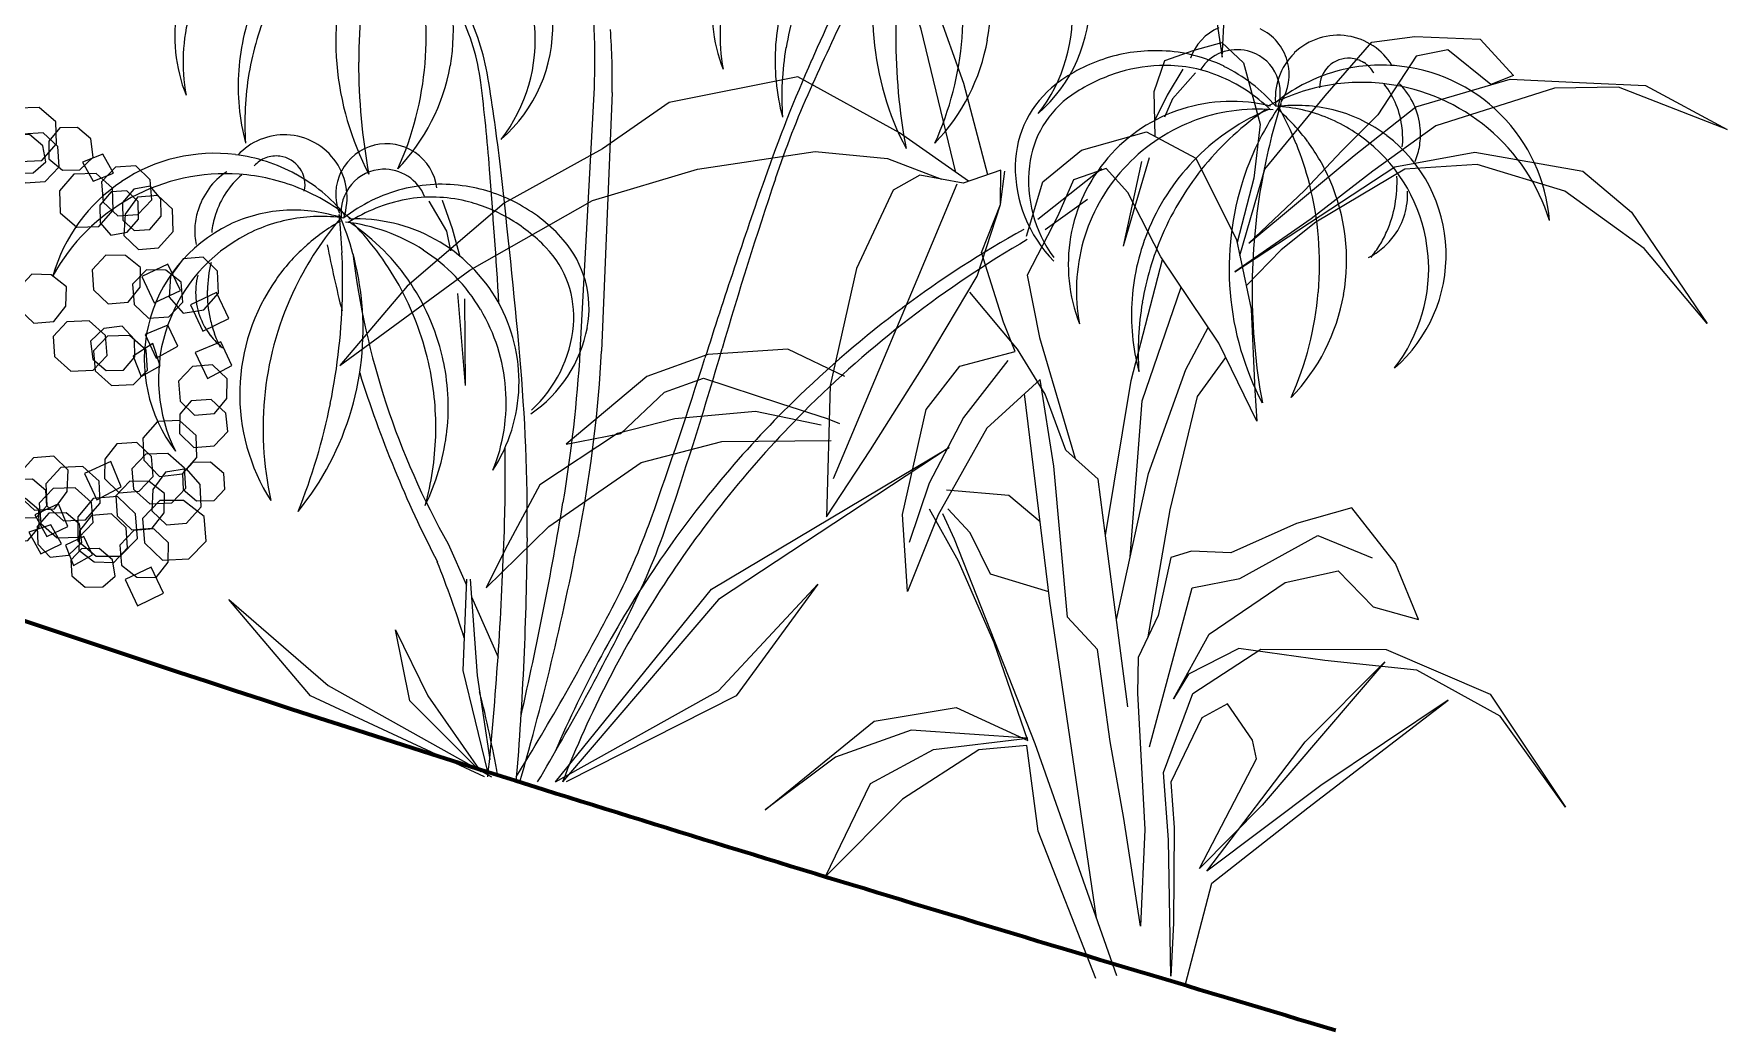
# Model space of a CAD drawing. Header units: millimetres. Extents: x 0 to 77.1, y -22.3 to 58.9.
# Drawn here: x 13.205 to 14.39, y -10.602 to -9.905 of the extents above; entities that cross this region are included whole.
import ezdxf

# ---------------------------------------------------------------- set-up
doc = ezdxf.new("R2010")
doc.units = ezdxf.units.MM
doc.linetypes.add('0', pattern=[0])
for name, color, linetype, lineweight in [('01 TERRENO', 7, 'Continuous', 140), ('01 Vegetacion 2', 253, 'Continuous', 9), ('01 Vegetación 1', 251, 'Continuous', 9)]:
    doc.layers.add(name, color=color, linetype=linetype, lineweight=lineweight)

msp = doc.modelspace()

# ---------------------------------------------------------------- linework, layer by layer
at = {"layer": '01 TERRENO'}
msp.add_spline([(2.0349, -6.7194), (2.587, -6.8733), (3.0603, -6.8996), (4.6612, -6.9971), (5.3035, -7.166), (6.1035, -7.3575), (6.4341, -7.4476), (6.7433, -7.6096), (7.3255, -8.1651), (7.7064, -8.4166), (8.7146, -8.582), (9.6013, -8.8878), (10.5403, -9.2488), (11.4492, -9.5917), (12.322, -9.9827), (13.562, -10.4339), (14.1158, -10.6023)], degree=3, dxfattribs=at)
at = {"layer": '01 Vegetacion 2', "linetype": '0'}
for p, q in [((13.7243, -9.9125), (13.7243, -9.9125)), ((13.7929, -9.9081), (13.7929, -9.9081)), ((13.8082, -9.9068), (13.8082, -9.9068)), ((13.8546, -9.9078), (13.8546, -9.9078)), ((13.8723, -9.9095), (13.8723, -9.9095)), ((14.1246, -9.9067), (14.1246, -9.9067)), ((14.1422, -9.9136), (14.1422, -9.9136)), ((13.4325, -9.9249), (13.4325, -9.9249)), ((13.7314, -9.9147), (13.7314, -9.9147)), ((13.7494, -9.9236), (13.7494, -9.9236)), ((13.9553, -9.9222), (13.9553, -9.9222)), ((13.9945, -9.917), (13.9945, -9.917)), ((14.0144, -9.9222), (14.0144, -9.9222)), ((14.0358, -9.9183), (14.0358, -9.9183)), ((14.0541, -9.917), (14.0541, -9.917)), ((14.0822, -9.924), (14.0822, -9.924)), ((14.087, -9.9186), (14.087, -9.9186)), ((14.1264, -9.9222), (14.1264, -9.9222)), ((14.1358, -9.9253), (14.1358, -9.9253)), ((13.3486, -9.9306), (13.3486, -9.9306)), ((13.3558, -9.9328), (13.3558, -9.9328)), ((13.4172, -9.9262), (13.4172, -9.9262)), ((13.479, -9.9258), (13.479, -9.9258)), ((13.4966, -9.9276), (13.4966, -9.9276)), ((13.5229, -9.9356), (13.5229, -9.9356)), ((13.6875, -9.9299), (13.6875, -9.9299)), ((13.6875, -9.9299), (13.6875, -9.9299)), ((13.9609, -9.9331), (13.9609, -9.9331)), ((13.9927, -9.9273), (13.9927, -9.9273)), ((14.009, -9.9299), (13.9981, -9.948)), ((14.018, -9.9325), (14.0018, -9.9506)), ((14.009, -9.9299), (14.009, -9.9299)), ((14.018, -9.9325), (14.018, -9.9325)), ((14.0216, -9.9299), (14.0216, -9.9299)), ((14.0339, -9.9345), (14.0339, -9.9345)), ((14.0378, -9.9279), (14.0378, -9.9279)), ((14.0734, -9.9316), (14.0734, -9.9316)), ((14.111, -9.9277), (14.111, -9.9277)), ((14.1131, -9.9323), (14.1131, -9.9323)), ((14.1426, -9.9325), (14.1426, -9.9325)), ((14.1553, -9.9273), (14.1553, -9.9273)), ((14.1571, -9.9273), (14.1571, -9.9273)), ((13.3118, -9.948), (13.3118, -9.948)), ((13.3118, -9.948), (13.3118, -9.948)), ((13.518, -9.9391), (13.518, -9.9391)), ((13.5875, -10.1271), (13.5974, -9.9427)), ((13.6098, -9.9462), (13.6024, -10.1271)), ((13.6098, -9.9462), (13.6098, -9.9462)), ((13.7484, -9.944), (13.7484, -9.944)), ((13.9205, -9.9402), (13.9205, -9.9402)), ((13.9313, -9.948), (13.9313, -9.948)), ((13.9981, -9.948), (13.9891, -9.9661)), ((14.1047, -9.9428), (14.1047, -9.9428)), ((14.1089, -9.9414), (14.1089, -9.9414)), ((14.1499, -9.9402), (14.1499, -9.9402)), ((14.1517, -9.9402), (14.1517, -9.9402)), ((14.1607, -9.9402), (14.1607, -9.9402)), ((13.9078, -9.9609), (13.9078, -9.9609)), ((13.9078, -9.9609), (13.9078, -9.9609)), ((14.0018, -9.9506), (13.9963, -9.9635)), ((14.0084, -9.9577), (14.0084, -9.9577)), ((14.0668, -9.9583), (14.0668, -9.9583)), ((14.0686, -9.9557), (14.0686, -9.9557)), ((14.0686, -9.9583), (14.0686, -9.9583)), ((14.0704, -9.9557), (14.0704, -9.9557)), ((14.0704, -9.9583), (14.0704, -9.9583)), ((14.0722, -9.9583), (14.0722, -9.9583)), ((14.074, -9.9531), (14.074, -9.9531)), ((14.074, -9.9557), (14.074, -9.9557)), ((14.074, -9.9557), (14.074, -9.9557)), ((14.074, -9.9557), (14.074, -9.9557)), ((14.0758, -9.9557), (14.0758, -9.9557)), ((14.0758, -9.9557), (14.0758, -9.9557)), ((14.0758, -9.9583), (14.0758, -9.9583)), ((14.0776, -9.9531), (14.0776, -9.9531)), ((14.0776, -9.9557), (14.0776, -9.9557)), ((14.0777, -9.954), (14.0777, -9.954)), ((14.0777, -9.954), (14.0777, -9.954)), ((14.1166, -9.959), (14.1166, -9.959)), ((14.1584, -9.9548), (14.1584, -9.9548)), ((14.1707, -9.9544), (14.1707, -9.9544)), ((13.729, -9.9635), (13.729, -9.9635)), ((13.729, -9.9635), (13.729, -9.9635)), ((14.015, -9.9667), (14.015, -9.9667)), ((14.1107, -9.9642), (14.1107, -9.9642)), ((14.1625, -9.9712), (14.1625, -9.9712)), ((14.1751, -9.9712), (14.1751, -9.9712)), ((14.2225, -9.9713), (14.2225, -9.9713)), ((14.2313, -9.9615), (14.2313, -9.9615)), ((13.3534, -9.9815), (13.3534, -9.9815)), ((13.3534, -9.9815), (13.3534, -9.9815)), ((13.3636, -9.9792), (13.3636, -9.9792)), ((13.3823, -9.9759), (13.3823, -9.9759)), ((13.4435, -9.983), (13.4435, -9.983)), ((13.5322, -9.979), (13.5322, -9.979)), ((13.5322, -9.979), (13.5322, -9.979)), ((13.8356, -9.9815), (13.8356, -9.9815)), ((13.8356, -9.9815), (13.8356, -9.9815)), ((14.0627, -9.9792), (14.0627, -9.9792)), ((14.0703, -9.9799), (14.0703, -9.9799)), ((14.0884, -9.9821), (14.0884, -9.9821)), ((14.0966, -9.9808), (14.0966, -9.9808)), ((14.1426, -9.9841), (14.1426, -9.9841)), ((14.1517, -9.9764), (14.1517, -9.9764)), ((14.1625, -9.9841), (14.1625, -9.9841)), ((14.1628, -9.9777), (14.1628, -9.9777)), ((14.1747, -9.983), (14.1747, -9.983)), ((13.3463, -9.9897), (13.3463, -9.9897)), ((13.3481, -9.99), (13.3481, -9.99)), ((13.3676, -9.9919), (13.3676, -9.9919)), ((13.3775, -9.9907), (13.3775, -9.9907)), ((13.4167, -9.9949), (13.4167, -9.9949)), ((13.472, -9.9881), (13.472, -9.9881)), ((13.8154, -9.9853), (13.8154, -9.9853)), ((13.8154, -9.9853), (13.8154, -9.9853)), ((13.9566, -9.9919), (13.9566, -9.9919)), ((13.9855, -9.9919), (13.9674, -10.0538)), ((13.9801, -9.9944), (13.9674, -10.0538)), ((13.9801, -9.9944), (13.9801, -9.9944)), ((13.9855, -9.9919), (13.9855, -9.9919)), ((14.019, -9.9915), (14.019, -9.9915)), ((14.1715, -9.9944), (14.1715, -9.9944)), ((13.3402, -10.0016), (13.3402, -10.0016)), ((13.3491, -10.0034), (13.3491, -10.0034)), ((13.3509, -10.0037), (13.3509, -10.0037)), ((13.3595, -9.9976), (13.3595, -9.9976)), ((13.3885, -10.0032), (13.3885, -10.0032)), ((13.3914, -9.9992), (13.3914, -9.9992)), ((13.4204, -10.0013), (13.4204, -10.0013)), ((13.4397, -10.0034), (13.4397, -10.0034)), ((13.4397, -10.0034), (13.4397, -10.0034)), ((13.4493, -10), (13.4493, -10)), ((13.4599, -9.9996), (13.4599, -9.9996)), ((13.4599, -9.9996), (13.4599, -9.9996)), ((13.467, -10.0048), (13.467, -10.0048)), ((13.5241, -9.9998), (13.5241, -9.9998)), ((13.5317, -9.9982), (13.5317, -9.9982)), ((13.7166, -10.0065), (13.7166, -10.0065)), ((13.724, -10.0065), (13.724, -10.0065)), ((13.8918, -9.997), (13.8918, -9.997)), ((13.9017, -9.9976), (13.9017, -9.9976)), ((13.9077, -10.0349), (13.9524, -9.9994)), ((13.9674, -9.9996), (13.9674, -9.9996)), ((14.0244, -9.9971), (14.0244, -9.9971)), ((14.0515, -10.0063), (14.0515, -10.0063)), ((14.0646, -10.0063), (14.0646, -10.0063)), ((14.1119, -10.0073), (14.1119, -10.0073)), ((14.1589, -10.0048), (14.1589, -10.0048)), ((13.2668, -10.0084), (13.2668, -10.0084)), ((13.2734, -10.0198), (13.2734, -10.0198)), ((13.3276, -10.0135), (13.3276, -10.0135)), ((13.3396, -10.0164), (13.3396, -10.0164)), ((13.3907, -10.013), (13.3907, -10.013)), ((13.3946, -10.0152), (13.3946, -10.0152)), ((13.4275, -10.0105), (13.4275, -10.0105)), ((13.4632, -10.0138), (13.4632, -10.0138)), ((13.4786, -10.019), (13.4786, -10.019)), ((13.4872, -10.0129), (13.4872, -10.0129)), ((13.5077, -10.0118), (13.5077, -10.0118)), ((14.0975, -10.0099), (14.0975, -10.0099)), ((14.1661, -10.0151), (14.1661, -10.0151)), ((13.3199, -10.0291), (13.3199, -10.0291)), ((13.3323, -10.0316), (13.3323, -10.0316)), ((13.3797, -10.0287), (13.3797, -10.0287)), ((13.4188, -10.0315), (13.4188, -10.0315)), ((13.4188, -10.0315), (13.4188, -10.0315)), ((13.4191, -10.0307), (13.4191, -10.0307)), ((13.4226, -10.0314), (13.4226, -10.0314)), ((13.4657, -10.0211), (13.4657, -10.0211)), ((13.4816, -10.0223), (13.4816, -10.0223)), ((13.4816, -10.0223), (13.494, -10.0432)), ((13.491, -10.0215), (13.491, -10.0215)), ((13.491, -10.0215), (13.498, -10.0414)), ((13.5074, -10.0222), (13.5074, -10.0222)), ((13.9127, -10.042), (13.9424, -10.0207)), ((14.1575, -10.0245), (14.1575, -10.0245)), ((14.1642, -10.0313), (14.1642, -10.0313)), ((13.318, -10.0408), (13.318, -10.0408)), ((13.3307, -10.0378), (13.3307, -10.0378)), ((13.3419, -10.0388), (13.3419, -10.0388)), ((13.3845, -10.0349), (13.3845, -10.0349)), ((13.4186, -10.0332), (13.4186, -10.0332)), ((13.4198, -10.0361), (13.4198, -10.0361)), ((13.4204, -10.0336), (13.4204, -10.0336)), ((13.4204, -10.0336), (13.4204, -10.0336)), ((13.4221, -10.034), (13.4221, -10.034)), ((13.4221, -10.034), (13.4221, -10.034)), ((13.4221, -10.034), (13.4221, -10.034)), ((13.4234, -10.0368), (13.4234, -10.0368)), ((13.4252, -10.0372), (13.4252, -10.0372)), ((13.4257, -10.0347), (13.4257, -10.0347)), ((13.4269, -10.0376), (13.4269, -10.0376)), ((13.4274, -10.035), (13.4274, -10.035)), ((13.4287, -10.0379), (13.4287, -10.0379)), ((13.494, -10.0432), (13.4967, -10.0569)), ((13.498, -10.0414), (13.5033, -10.0609)), ((13.8978, -10.042), (13.8978, -10.042)), ((13.9077, -10.0349), (13.9077, -10.0349)), ((13.9127, -10.042), (13.9127, -10.042)), ((13.9855, -10.0409), (13.9855, -10.0409)), ((14.1517, -10.0435), (14.1517, -10.0435)), ((14.2654, -10.0357), (14.2654, -10.0357)), ((14.2654, -10.0357), (14.2654, -10.0357)), ((13.3189, -10.0526), (13.3189, -10.0526)), ((13.3298, -10.0442), (13.3298, -10.0442)), ((13.3492, -10.0482), (13.3492, -10.0482)), ((13.395, -10.0541), (13.395, -10.0541)), ((13.486, -10.0489), (13.486, -10.0489)), ((13.9002, -10.0491), (13.9002, -10.0491)), ((13.9305, -10.0472), (13.9305, -10.0472)), ((13.9394, -10.0502), (13.9394, -10.0502)), ((13.9945, -10.0461), (13.9945, -10.0461)), ((14.1468, -10.0528), (14.1468, -10.0528)), ((14.149, -10.0549), (14.149, -10.0549)), ((14.1571, -10.0461), (14.1571, -10.0461)), ((13.3292, -10.0652), (13.3292, -10.0652)), ((13.4028, -10.057), (13.4028, -10.057)), ((13.4209, -10.0584), (13.4209, -10.0584)), ((13.4285, -10.0592), (13.4285, -10.0592)), ((13.4778, -10.0564), (13.4778, -10.0564)), ((13.9187, -10.0615), (13.9187, -10.0615)), ((13.9187, -10.0641), (13.9187, -10.0641)), ((14.139, -10.0615), (14.139, -10.0615)), ((14.1408, -10.0615), (14.1408, -10.0615)), ((14.1805, -10.0587), (14.1805, -10.0587)), ((14.1931, -10.0564), (14.1931, -10.0564)), ((13.3201, -10.0739), (13.3201, -10.0739)), ((13.3747, -10.077), (13.3747, -10.077)), ((13.3187, -10.0902), (13.3187, -10.0902)), ((13.3266, -10.0848), (13.3266, -10.0848)), ((13.3884, -10.0824), (13.3884, -10.0824)), ((13.4213, -10.0854), (13.4213, -10.0854)), ((13.4341, -10.088), (13.4341, -10.088)), ((13.4625, -10.0843), (13.4625, -10.0843)), ((13.469, -10.0799), (13.469, -10.0799)), ((13.5017, -10.0869), (13.5017, -10.0869)), ((13.5017, -10.0869), (13.5071, -10.1512)), ((13.5065, -10.0905), (13.5065, -10.0905)), ((13.5065, -10.0905), (13.5071, -10.1512)), ((13.9735, -10.0906), (13.9735, -10.0906)), ((14.0421, -10.0862), (14.0421, -10.0862)), ((14.0574, -10.0849), (14.0574, -10.0849)), ((14.1038, -10.0858), (14.1038, -10.0858)), ((14.1215, -10.0876), (14.1215, -10.0876)), ((13.813, -10.0969), (13.813, -10.0969)), ((13.9807, -10.0928), (13.9807, -10.0928)), ((13.2854, -10.109), (13.2854, -10.109)), ((13.2974, -10.1138), (13.2974, -10.1138)), ((13.3228, -10.106), (13.3228, -10.106)), ((13.3286, -10.1046), (13.3286, -10.1046)), ((13.3315, -10.1147), (13.3315, -10.1147)), ((13.8181, -10.1043), (13.8181, -10.1043)), ((13.9367, -10.108), (13.9367, -10.108)), ((13.9367, -10.108), (13.9367, -10.108)), ((13.329, -10.1163), (13.329, -10.1163)), ((13.3357, -10.1244), (13.3357, -10.1244)), ((13.3374, -10.1248), (13.3374, -10.1248)), ((13.6868, -10.1253), (13.6868, -10.1253)), ((13.4821, -10.1382), (13.4821, -10.1382)), ((13.492, -10.135), (13.492, -10.135)), ((13.5453, -10.1307), (13.5453, -10.1307)), ((13.5875, -10.1271), (13.5875, -10.1271)), ((13.6748, -10.1319), (13.6748, -10.1319)), ((13.9783, -10.1415), (13.9783, -10.1415)), ((13.9783, -10.1415), (13.9783, -10.1415)), ((14.1571, -10.139), (14.1571, -10.139)), ((14.1571, -10.139), (14.1571, -10.139)), ((13.3494, -10.1538), (13.3494, -10.1538)), ((13.3671, -10.1556), (13.3671, -10.1556)), ((14.0848, -10.1596), (14.0848, -10.1596)), ((14.0848, -10.1596), (14.0848, -10.1596)), ((13.4128, -10.1638), (13.4128, -10.1638)), ((13.4275, -10.1682), (13.4275, -10.1682)), ((13.7364, -10.1626), (13.7364, -10.1626)), ((13.7439, -10.1697), (13.7439, -10.1697)), ((14.0646, -10.1634), (14.0646, -10.1634)), ((14.0646, -10.1634), (14.0646, -10.1634)), ((13.4864, -10.1868), (13.4864, -10.1868)), ((13.4939, -10.1861), (13.4939, -10.1861)), ((13.6793, -10.2938), (13.8456, -10.1945)), ((13.8456, -10.1945), (13.6843, -10.3009)), ((13.5755, -10.2332), (13.5755, -10.2332)), ((13.6371, -10.2442), (13.6371, -10.2442)), ((13.6495, -10.2442), (13.6495, -10.2442)), ((13.5877, -10.2498), (13.5877, -10.2498)), ((13.5343, -10.2573), (13.5343, -10.2573)), ((13.5505, -10.2577), (13.5505, -10.2577)), ((13.6411, -10.2767), (13.6411, -10.2767)), ((13.5056, -10.3506), (13.5081, -10.2867)), ((13.5105, -10.2867), (13.5105, -10.2867)), ((13.5105, -10.2867), (13.5155, -10.3541)), ((13.6461, -10.2904), (13.6461, -10.2904)), ((13.6843, -10.3648), (13.7538, -10.2903)), ((13.7538, -10.2903), (13.6967, -10.3683)), ((13.7538, -10.2903), (13.7538, -10.2903)), ((13.3988, -10.3683), (13.3417, -10.3009)), ((13.3417, -10.3009), (13.4112, -10.3612)), ((13.5701, -10.4286), (13.6793, -10.2938)), ((13.6843, -10.3009), (13.5751, -10.4286)), ((13.6099, -10.3067), (13.6099, -10.3067)), ((13.6226, -10.3091), (13.6226, -10.3091)), ((13.4584, -10.3222), (13.4584, -10.3222)), ((13.4584, -10.3222), (13.4808, -10.3683)), ((13.4683, -10.3719), (13.4584, -10.3222)), ((13.5229, -10.4215), (13.5056, -10.3506)), ((13.4112, -10.3612), (13.5254, -10.4251)), ((13.5155, -10.3541), (13.5242, -10.4129)), ((13.5205, -10.4251), (13.3988, -10.3683)), ((13.518, -10.4215), (13.4683, -10.3719)), ((13.4808, -10.3683), (13.518, -10.4215)), ((13.5701, -10.4286), (13.6843, -10.3648)), ((13.6967, -10.3683), (13.5776, -10.4286)), ((13.5701, -10.4073), (13.5701, -10.4073)), ((13.518, -10.4215), (13.518, -10.4215)), ((13.5229, -10.4215), (13.5229, -10.4215)), ((13.5205, -10.4251), (13.5205, -10.4251)), ((13.5229, -10.4251), (13.5229, -10.4251)), ((13.5428, -10.4251), (13.5428, -10.4251)), ((13.5428, -10.4286), (13.5428, -10.4286)), ((13.5453, -10.4286), (13.5453, -10.4286)), ((13.5577, -10.4286), (13.5577, -10.4286)), ((13.5701, -10.4286), (13.5701, -10.4286)), ((13.5701, -10.4286), (13.5701, -10.4286)), ((13.5751, -10.4286), (13.5751, -10.4286))]:
    msp.add_line(p, q, dxfattribs=at)
at = {"layer": '01 Vegetacion 2'}
for p, q in [((13.4952, -10.2621), (13.5079, -10.291)), ((13.5114, -10.2991), (13.53, -10.3413))]:
    msp.add_line(p, q, dxfattribs=at)
at = {"layer": '01 Vegetacion 2', "linetype": '0'}
for centre, radius, start, end in [((16.7551, -11.2588), 3.2889, 153.34, 156.0488), ((16.0156, -10.9596), 2.4843, 152.933, 155.8706), ((13.9939, -9.8914), 0.2018, 161.7767, 184.7649), ((14.2405, -9.9067), 0.4323, 169.5377, 180.0045), ((13.7354, -9.8852), 0.139, 349.9156, 23.7183), ((13.6276, -9.8886), 0.2278, 355.1723, 14.4227), ((13.6182, -9.9094), 0.2017, 161.7717, 184.7749), ((13.8649, -9.9248), 0.4323, 169.5381, 180.0039), ((13.2518, -9.9067), 0.228, 355.1838, 14.4203), ((13.3598, -9.9032), 0.139, 349.9184, 23.7185), ((13.8793, -9.9237), 0.1555, 156.9604, 175.8961), ((13.7935, -9.8883), 0.1139, 170.275, 201.4186), ((13.8121, -9.9067), 0.1268, 164.1641, 190.5432), ((13.9331, -9.9491), 0.2045, 156.6464, 170.3423), ((13.4179, -9.9064), 0.114, 170.2922, 201.4184), ((13.5035, -9.9417), 0.1553, 156.9419, 175.9012), ((13.5578, -9.9672), 0.2049, 156.6635, 170.3352), ((13.3611, -9.9621), 0.164, 9.3268, 27.2709), ((13.8392, -9.8818), 0.1047, 310.9321, 1.9103), ((13.818, -9.8912), 0.1138, 322.1975, 5.3227), ((13.4365, -9.9248), 0.1268, 164.1721, 190.5553), ((13.3681, -9.9579), 0.151, 7.1373, 26.4349), ((13.4636, -9.8998), 0.1047, 310.9373, 1.8963), ((13.4423, -9.9092), 0.1138, 322.1925, 5.3215), ((13.1126, -9.9231), 0.4852, 357.6904, 3.0871), ((14.048, -9.9336), 0.0355, 112.9404, 161.2359), ((14.048, -9.9336), 0.0354, 15.6037, 64.7236), ((13.1516, -9.9363), 0.4583, 358.7583, 4.2867), ((13.8791, -9.9237), 0.1553, 175.8873, 194.8461), ((13.9939, -9.8914), 0.2017, 184.7607, 207.7527), ((14.2407, -9.9068), 0.4325, 179.998, 190.4607), ((13.6276, -9.8886), 0.2279, 335.9194, 355.166), ((13.7354, -9.8851), 0.1391, 316.1093, 349.8999), ((14.1176, -9.9501), 0.044, 80.9388, 134.1328), ((14.1176, -9.9501), 0.044, 56.0683, 80.9499), ((14.1177, -9.9501), 0.044, 31.2268, 56.095), ((13.8648, -9.9249), 0.4323, 179.9957, 190.4628), ((14.7349, -10.3617), 1.0785, 156.0331, 160.772), ((13.9333, -9.9491), 0.2048, 170.3412, 184.0197), ((13.9894, -10.0309), 0.1139, 107.4141, 127.2336), ((13.99, -10.0329), 0.116, 87.7744, 107.4163), ((13.9904, -10.0252), 0.1083, 64.0282, 87.7886), ((14.047, -9.9464), 0.0303, 111.6406, 146.9437), ((14.047, -9.9465), 0.0303, 76.3651, 111.6201), ((14.047, -9.9464), 0.0303, 29.23, 76.3566), ((14.1177, -9.9502), 0.044, 134.1361, 187.2638), ((14.0479, -9.9336), 0.0355, 326.621, 15.6115), ((14.125, -9.9424), 0.0202, 85.9883, 133.6517), ((14.1249, -9.9424), 0.0202, 57.572, 85.9758), ((14.1249, -9.9424), 0.0203, 29.2452, 57.5485), ((13.5035, -9.9417), 0.1553, 175.8881, 194.8433), ((13.5578, -9.9672), 0.2049, 170.3437, 184.0184), ((13.6182, -9.9094), 0.2017, 184.7598, 207.7534), ((13.2521, -9.9067), 0.2277, 335.9091, 355.1698), ((13.3597, -9.9032), 0.139, 316.1022, 349.8949), ((12.2416, -10.1459), 1.2985, 6.5309, 9.3204), ((13.9988, -10.0456), 0.1186, 108.5866, 124.6496), ((13.9968, -10.0398), 0.1125, 92.0936, 108.6), ((13.9964, -10.0284), 0.1012, 68.2534, 92.0884), ((13.9931, -10.0369), 0.1102, 45.4454, 68.2546), ((13.9879, -10.0302), 0.1138, 40.8564, 64.024), ((14.047, -9.9464), 0.0302, 342.1072, 29.2998), ((14.148, -10.0447), 0.1177, 107.2456, 128.939), ((14.1249, -9.9424), 0.0202, 133.5884, 181.245), ((14.148, -10.0447), 0.1177, 85.5859, 107.27), ((14.148, -10.0448), 0.1178, 44.9873, 85.5829), ((12.2104, -10.1022), 1.3177, 4.4554, 7.1097), ((14.3788, -10.2261), 0.6907, 155.8918, 161.4597), ((13.9644, -9.9981), 0.0726, 127.2302, 179.1545), ((13.971, -10.0053), 0.0697, 124.6458, 173.6546), ((14.1341, -10.0768), 0.1377, 100.5639, 118.4388), ((14.1341, -10.0767), 0.1376, 82.6712, 100.556), ((14.1023, -9.9777), 0.0605, 22.2073, 38.2555), ((14.1341, -10.0767), 0.1376, 49.9961, 82.6705), ((14.1256, -9.9755), 0.0497, 25.0475, 45.1482), ((14.0429, -10.0664), 0.114, 107.6194, 139.1861), ((14.0429, -10.0664), 0.114, 76.0461, 107.6211), ((14.0615, -10.0847), 0.1269, 85.184, 111.524), ((14.1286, -10.1017), 0.1555, 112.7026, 134.8315), ((14.1823, -10.127), 0.2044, 124.4016, 140.5439), ((14.2438, -10.0698), 0.2025, 145.0994, 153.4107), ((14.4883, -10.0845), 0.4309, 162.3645, 165.9552), ((14.0672, -10.0694), 0.1139, 67.5462, 86.5712), ((13.8753, -10.0674), 0.2295, 21.8057, 29.1107), ((13.9848, -10.0631), 0.1388, 36.3655, 49.0349), ((14.0885, -10.06), 0.1048, 74.4327, 95.9452), ((14.0884, -10.06), 0.1049, 52.8975, 74.404), ((14.1024, -9.9777), 0.0604, 6.1233, 22.1843), ((14.1256, -9.9755), 0.0497, 4.8897, 24.9822), ((14.0615, -10.0847), 0.1268, 111.5011, 137.8498), ((14.0671, -10.0694), 0.1139, 48.4865, 67.5059), ((14.1023, -9.9777), 0.0605, 0.0372, 6.156), ((14.1258, -9.9754), 0.0495, 351.1382, 4.8713), ((14.1341, -10.0767), 0.1376, 17.3261, 49.9948), ((14.148, -10.0448), 0.1178, 4.4125, 44.9899), ((13.3804, -10.0198), 0.044, 112.47, 137.3382), ((13.3805, -10.0198), 0.044, 87.6151, 112.4967), ((13.3805, -10.0198), 0.044, 34.4323, 87.6262), ((13.452, -10.0174), 0.0354, 103.8414, 152.9613), ((13.452, -10.0174), 0.0354, 55.5914, 103.9231), ((14.2437, -10.0697), 0.2024, 153.4486, 161.7631), ((14.484, -10.0836), 0.4264, 165.9384, 169.5662), ((13.8758, -10.0671), 0.229, 14.4486, 21.7713), ((13.9844, -10.0634), 0.1393, 23.7254, 36.3535), ((14.0672, -10.0693), 0.1137, 5.3296, 48.4641), ((14.0885, -10.0599), 0.1047, 1.9102, 52.8805), ((14.1021, -9.9776), 0.0608, 353.854, 359.9466), ((14.1254, -9.9754), 0.0499, 337.5251, 351.151), ((13.3319, -10.1065), 0.1178, 82.9822, 123.5777), ((13.3319, -10.1065), 0.1177, 61.295, 82.9791), ((13.3749, -10.0108), 0.0203, 111.0165, 139.3198), ((13.3748, -10.0108), 0.0202, 82.5892, 110.993), ((13.3748, -10.0108), 0.0202, 34.9133, 82.5768), ((13.3804, -10.0198), 0.044, 341.3012, 34.4289), ((13.452, -10.0174), 0.0355, 7.3291, 55.6247), ((14.0428, -10.0664), 0.1139, 139.165, 170.2995), ((14.1285, -10.1017), 0.1554, 134.8212, 156.962), ((13.3392, -10.1406), 0.1376, 85.8945, 118.5689), ((13.3676, -10.0431), 0.0497, 123.4168, 143.5175), ((13.39, -10.0499), 0.0605, 130.3095, 146.3577), ((13.3392, -10.1406), 0.1376, 68.009, 85.8938), ((13.332, -10.1065), 0.1177, 39.626, 61.3194), ((13.3748, -10.0108), 0.0202, 347.32, 34.9766), ((13.452, -10.0174), 0.0355, 152.9535, 201.944), ((13.4504, -10.0302), 0.0303, 92.2085, 139.335), ((13.4504, -10.0302), 0.0303, 56.9449, 92.2), ((13.4505, -10.0302), 0.0303, 21.6213, 56.9244), ((7.5677, -10.4635), 5.9744, 3.54735, 4.45132), ((7.8138, -10.6532), 5.7553, 5.20974, 6.53567), ((18.1833, -11.5653), 4.7309, 160.7625, 162.3635), ((16.7229, -11.0115), 3.1628, 161.4732, 163.7291), ((13.9856, -9.9984), 0.0938, 179.1487, 224.484), ((13.9923, -10.0077), 0.0912, 173.6506, 216.1778), ((14.0615, -10.0848), 0.1269, 137.8387, 164.1913), ((14.1824, -10.1271), 0.2046, 140.5319, 156.6569), ((14.2432, -10.0694), 0.2018, 161.7749, 184.7636), ((14.4891, -10.0847), 0.4316, 169.533, 180.0156), ((13.9846, -10.0633), 0.139, 349.916, 23.7157), ((14.0734, -10.0088), 0.0855, 349.4181, 2.7241), ((13.332, -10.1066), 0.1178, 123.5752, 164.1526), ((13.3393, -10.1406), 0.1376, 118.5702, 151.239), ((13.3677, -10.0431), 0.0497, 143.5828, 163.6754), ((13.39, -10.0498), 0.0604, 146.3807, 162.4417), ((13.3392, -10.1407), 0.1377, 50.1262, 68.0011), ((13.4504, -10.0302), 0.0302, 139.2652, 186.4578), ((13.4917, -10.124), 0.1138, 104.5411, 127.7086), ((13.4903, -10.1187), 0.1083, 80.7764, 104.5368), ((13.4838, -10.1206), 0.1012, 76.4766, 100.3116), ((13.4891, -10.1262), 0.116, 61.1487, 80.7906), ((13.8768, -10.0667), 0.2279, 355.1808, 14.428), ((14.1168, -10.0176), 0.0494, 343.8054, 2.864), ((13.3674, -10.043), 0.0495, 163.6937, 177.4268), ((13.39, -10.0499), 0.0605, 162.409, 168.5278), ((13.3873, -10.1333), 0.1049, 94.161, 115.6675), ((13.3873, -10.1333), 0.1048, 72.6198, 94.1324), ((12.9905, -10.078), 0.4309, 2.6099, 6.2005), ((13.2331, -10.1121), 0.2025, 15.1544, 23.4656), ((13.4854, -10.1295), 0.1102, 100.3104, 123.1196), ((13.4811, -10.1316), 0.1125, 59.965, 76.4714), ((13.4901, -10.1244), 0.1139, 41.3314, 61.1509), ((14.0731, -10.0088), 0.0859, 336.1655, 349.4203), ((14.1168, -10.0175), 0.0494, 324.6297, 343.7073), ((13.3873, -10.1332), 0.1047, 115.6845, 166.6548), ((13.3678, -10.043), 0.0499, 177.4141, 191.0399), ((13.3903, -10.0498), 0.0608, 168.6184, 174.711), ((13.4063, -10.1468), 0.1139, 101.0591, 120.0785), ((13.4063, -10.1468), 0.1139, 81.9938, 101.0189), ((13.4883, -10.1569), 0.1388, 119.5301, 132.1995), ((13.5948, -10.1828), 0.2295, 139.4543, 146.7593), ((13.4088, -10.1629), 0.1269, 57.0411, 83.381), ((13.4307, -10.1486), 0.114, 60.9439, 92.5189), ((13.3397, -10.1663), 0.1555, 33.7335, 55.8624), ((13.2821, -10.1803), 0.2044, 28.0211, 44.1634), ((13.4781, -10.1369), 0.1186, 43.9154, 59.9784), ((14.2642, -10.7006), 0.7537, 119.0946, 126.7743), ((14.1285, -10.1017), 0.1554, 156.9527, 175.8973), ((14.0718, -10.008), 0.0874, 329.1124, 336.0352), ((13.4063, -10.1466), 0.1137, 120.1009, 163.2354), ((13.4886, -10.1572), 0.1393, 132.2116, 144.8397), ((14.2248, -9.8941), 0.8296, 191.0332, 194.298), ((13.4307, -10.1486), 0.114, 29.379, 60.9456), ((13.5133, -10.103), 0.0697, 354.9104, 43.9192), ((13.5211, -10.0972), 0.0726, 349.4106, 41.3348), ((14.2811, -10.7047), 0.7582, 120.1541, 127.6365), ((14.0428, -10.0664), 0.1139, 170.2816, 201.4146), ((14.0614, -10.0848), 0.1268, 164.1635, 190.5338), ((14.1822, -10.1271), 0.2044, 156.64, 170.346), ((14.1168, -10.0173), 0.0495, 296.6388, 310.5488), ((14.072, -10.0079), 0.0872, 322.0558, 328.9921), ((14.1168, -10.0174), 0.0494, 310.6754, 324.6071), ((13.4122, -10.0861), 0.0855, 165.841, 179.1469), ((13.5944, -10.1824), 0.229, 146.7938, 154.1164), ((12.9949, -10.078), 0.4264, 358.9988, 2.6266), ((13.2332, -10.112), 0.2024, 6.8019, 15.1164), ((13.9672, -9.9947), 0.5425, 186.8253, 209.5269), ((13.4088, -10.1629), 0.1268, 30.7152, 57.0639), ((14.0885, -10.0599), 0.1047, 310.9351, 1.913), ((14.0672, -10.0692), 0.1138, 322.199, 5.3249), ((13.3679, -10.0861), 0.0494, 165.701, 184.7596), ((13.4884, -10.1571), 0.139, 144.8493, 178.649), ((13.3679, -10.086), 0.0494, 184.8577, 203.9353), ((13.4125, -10.0861), 0.0859, 179.1447, 192.3996), ((13.5934, -10.1818), 0.2279, 154.137, 173.3843), ((12.9897, -10.0781), 0.4316, 348.5494, 359.032), ((13.2338, -10.1119), 0.2018, 343.8014, 6.7901), ((13.2819, -10.1805), 0.2046, 11.9082, 28.0331), ((13.3397, -10.1662), 0.1554, 11.603, 33.7438), ((14.1284, -10.1018), 0.1553, 175.888, 194.8446), ((14.2431, -10.0695), 0.2017, 184.7573, 207.7535), ((14.4891, -10.085), 0.4316, 179.984, 190.4666), ((13.8769, -10.0667), 0.2277, 335.9162, 355.1756), ((13.9846, -10.0632), 0.1391, 316.1172, 349.9043), ((13.4088, -10.1629), 0.1269, 4.3737, 30.7263), ((13.4308, -10.1486), 0.1139, 358.2656, 29.4), ((14.2644, -10.7005), 0.7537, 126.7839, 134.4633), ((14.1824, -10.1272), 0.2046, 170.3403, 184.0328), ((13.3873, -10.1332), 0.1047, 166.652, 217.63), ((13.4063, -10.1466), 0.1138, 163.2401, 206.366), ((13.3679, -10.086), 0.0494, 203.9579, 217.8896), ((13.414, -10.0856), 0.0874, 192.5299, 199.4526), ((13.4137, -10.0855), 0.0872, 199.5729, 206.5092), ((13.5003, -10.0933), 0.0938, 304.081, 349.4163), ((13.4919, -10.1011), 0.0912, 312.3872, 354.9145), ((14.2796, -10.7029), 0.7559, 127.6296, 135.1359), ((13.3679, -10.0858), 0.0495, 218.0163, 231.9263), ((10.6275, -9.232), 3.1871, 341.4825, 343.7213), ((13.2821, -10.1805), 0.2044, 358.219, 11.925), ((13.3398, -10.1663), 0.1554, 352.6677, 11.6123), ((12.2694, -10.2469), 1.2811, 359.5164, 5.2065), ((12.5552, -10.0639), 1.0343, 350.5818, 356.4975), ((12.6984, -10.0815), 0.9051, 349.2796, 357.1086), ((10.0406, -8.976), 3.8136, 340.5762, 342.355), ((14.2248, -9.8941), 0.8296, 197.4196, 207.2954), ((13.4884, -10.157), 0.1391, 178.6608, 212.4479), ((13.5933, -10.1818), 0.2277, 173.3895, 192.6488), ((13.4308, -10.1486), 0.1139, 327.1504, 358.2835), ((13.4089, -10.163), 0.1268, 338.0312, 4.4015), ((12.9897, -10.0784), 0.4316, 338.0984, 348.581), ((13.2338, -10.1119), 0.2017, 320.8115, 343.8077), ((14.2632, -10.6993), 0.7521, 134.4626, 145.8081), ((14.2811, -10.7044), 0.758, 135.1333, 146.8976), ((13.3398, -10.1663), 0.1553, 333.7204, 352.677), ((13.2819, -10.1805), 0.2046, 344.5322, 358.2247), ((12.1159, -10.2097), 1.4192, 358.0765, 0.6072), ((11.0791, -9.8194), 2.5304, 347.1491, 350.5884), ((13.1817, -10.0835), 0.4829, 332.4655, 340.5662), ((13.1675, -10.0826), 0.5084, 333.5414, 341.4705), ((11.6226, -9.8777), 2.0001, 344.0122, 349.2784), ((11.0317, -10.1725), 2.504, 354.2119, 358.0602), ((11.2346, -10.2386), 2.316, 355.2942, 359.5269), ((12.7835, -10.5542), 0.7575, 17.3832, 21.6649), ((14.2634, -10.6996), 0.7524, 145.8022, 157.1428), ((14.2807, -10.7041), 0.7575, 146.9001, 158.6726), ((11.9019, -9.4158), 1.9264, 328.4068, 332.4541), ((11.9283, -9.4657), 1.8927, 329.4174, 333.5356), ((12.7835, -10.5542), 0.7575, 9.8924, 14.4156)]:
    msp.add_arc(centre, radius, start, end, dxfattribs=at)
at = {"layer": '01 Vegetación 1'}
for points in [[(13.8503, -10.0022), (13.826, -9.9019), (13.7797, -9.7602), (13.7631, -9.7161)], [(13.8727, -10.0037), (13.8559, -9.9399), (13.818, -9.8341)], [(14.0327, -9.8967), (14.0366, -9.9214), (14.0399, -9.8588)], [(13.9896, -9.977), (13.9889, -9.9455), (13.9964, -9.9238), (14.0169, -9.9166), (14.0364, -9.9111), (14.0514, -9.9255), (14.0632, -9.9683), (14.0587, -10.0061), (14.047, -10.0511)], [(14.0489, -10.0603), (14.0664, -9.9999), (14.1085, -9.9486), (14.1412, -9.911), (14.1713, -9.907), (14.2169, -9.9089), (14.2404, -9.9343), (14.2244, -9.9405), (14.1945, -9.9162), (14.1723, -9.9207), (14.1455, -9.9617), (14.1202, -9.9869), (14.0941, -10.0148), (14.0553, -10.0516), (14.1288, -9.9902), (14.1721, -9.9561), (14.238, -9.9368), (14.2913, -9.9393), (14.3326, -9.9413), (14.3898, -9.972), (14.3137, -9.9424), (14.2691, -9.9431), (14.1861, -9.9696), (14.142, -10.0012), (14.0987, -10.0346), (14.0453, -10.0716), (14.1574, -9.9983), (14.2132, -9.988), (14.2889, -10.0012), (14.3228, -10.0298), (14.3757, -10.1079), (14.3318, -10.0554), (14.2762, -10.0151), (14.215, -9.9966), (14.1643, -9.9999), (14.1021, -10.037), (14.0777, -10.0563), (14.0534, -10.0814)], [(13.8591, -10.0083), (13.8108, -9.9743), (13.7397, -9.9351), (13.6498, -9.9531), (13.6032, -9.9855), (13.5342, -10.0237), (13.4665, -10.0816), (13.4194, -10.1373), (13.5102, -10.0705), (13.596, -10.0217), (13.6695, -9.9998), (13.7519, -9.9874), (13.8025, -9.9924), (13.8402, -10.0068)], [(13.2211, -9.9822), (13.2206, -9.9668), (13.209, -9.9566), (13.1935, -9.9572), (13.1833, -9.9687), (13.1839, -9.9841), (13.1955, -9.9944), (13.2109, -9.9938), (13.2211, -9.9822)], [(13.2468, -9.9914), (13.2452, -9.9787), (13.2359, -9.9707), (13.2236, -9.971), (13.2157, -9.9803), (13.2159, -9.9925), (13.2253, -10.0005), (13.2375, -10.0002), (13.2468, -9.9914)], [(13.2136, -9.9947), (13.2116, -9.9834), (13.2022, -9.9755), (13.19, -9.9757), (13.1826, -9.9837), (13.1832, -9.9946), (13.1926, -10.0025), (13.2048, -10.0023), (13.2136, -9.9947)], [(13.223, -9.9981), (13.222, -9.984), (13.2118, -9.9743), (13.1977, -9.9753), (13.188, -9.9856), (13.189, -9.9997), (13.1993, -10.0094), (13.2133, -10.0084), (13.223, -9.9981)], [(13.8997, -10.0466), (13.911, -10.0087), (13.9381, -9.9866), (13.9835, -9.9738), (14.0182, -9.9921), (14.0466, -10.0493), (14.0568, -10.0979), (14.0595, -10.1548), (14.0609, -10.1761), (14.0342, -10.1216), (13.9936, -10.0612), (13.9705, -10.0162), (13.9555, -9.9993), (13.9326, -10.0073), (13.9217, -10.0325), (13.9001, -10.0741), (13.9087, -10.1176), (13.9337, -10.2023)], [(13.261, -10.0026), (13.2536, -9.9893), (13.2394, -9.9949), (13.2469, -10.0082), (13.261, -10.0026)], [(13.2609, -10.0284), (13.2604, -10.013), (13.2488, -10.0028), (13.2334, -10.0034), (13.2232, -10.0149), (13.2238, -10.0304), (13.2353, -10.0405), (13.2507, -10.04), (13.2609, -10.0284)], [(13.2879, -10.0213), (13.2868, -10.0072), (13.2766, -9.9975), (13.2625, -9.9985), (13.2527, -10.0087), (13.2538, -10.0228), (13.2641, -10.0325), (13.2781, -10.0315), (13.2879, -10.0213)], [(14.011, -10.5702), (14.0294, -10.4995), (14.0964, -10.4468), (14.1947, -10.3713), (14.1055, -10.4312), (14.0258, -10.491), (14.0947, -10.4005), (14.1504, -10.3446), (14.0645, -10.4449), (14.0206, -10.4893), (14.0605, -10.4124), (14.0578, -10.3994), (14.0402, -10.3739), (14.0222, -10.3838), (14.0007, -10.4288), (14.003, -10.4604), (14.0024, -10.5274), (14.0006, -10.5645), (13.9989, -10.4691), (13.9954, -10.4221), (14.0161, -10.3667), (14.0636, -10.3358), (14.1512, -10.336), (14.2239, -10.3673), (14.2767, -10.4464), (14.231, -10.3827), (14.1728, -10.3503), (14.1084, -10.3436), (14.0481, -10.3353), (14.0131, -10.3531), (14.0024, -10.3704), (14.0274, -10.3253), (14.0807, -10.2891), (14.1176, -10.2809), (14.1421, -10.3062), (14.1739, -10.315), (14.1578, -10.2757), (14.1272, -10.2368), (14.0886, -10.2477), (14.0426, -10.2684), (14.0151, -10.2672), (14.0007, -10.2716), (13.9918, -10.3122), (13.9778, -10.3416), (13.9773, -10.3664), (13.9824, -10.4618), (13.9794, -10.5295), (13.9678, -10.4542), (13.9582, -10.4004), (13.9493, -10.336), (13.9283, -10.3133), (13.9189, -10.2077), (13.9092, -10.1471), (13.872, -10.1811), (13.8378, -10.2418), (13.8164, -10.2954), (13.813, -10.2415), (13.8296, -10.1681), (13.8531, -10.1377), (13.8917, -10.1275), (13.8835, -10.107), (13.8682, -10.0582), (13.8814, -10.0246), (13.8817, -10.0006), (13.8553, -10.0096), (13.8251, -10.004), (13.8064, -10.0146), (13.7808, -10.0693), (13.7624, -10.1513), (13.7598, -10.2431), (13.7906, -10.1962), (13.8291, -10.1354), (13.8651, -10.0747), (13.8814, -10.0246), (13.8844, -10.0013)], [(13.2785, -10.0347), (13.2783, -10.0224), (13.2703, -10.015), (13.2594, -10.0157), (13.2515, -10.0251), (13.2517, -10.0373), (13.2592, -10.0461), (13.2706, -10.044), (13.2785, -10.0347)], [(13.2944, -10.0328), (13.2942, -10.0205), (13.2867, -10.0117), (13.2753, -10.0137), (13.2674, -10.0231), (13.2676, -10.0354), (13.2756, -10.0428), (13.2865, -10.0421), (13.2944, -10.0328)], [(13.3028, -10.0434), (13.3022, -10.0279), (13.292, -10.0182), (13.2779, -10.0193), (13.2691, -10.0313), (13.2683, -10.0463), (13.2785, -10.056), (13.2926, -10.0549), (13.3028, -10.0434)], [(13.8509, -10.0104), (13.8229, -10.0772), (13.7982, -10.136), (13.7645, -10.2165)], [(13.2798, -10.0823), (13.28, -10.0687), (13.2694, -10.0603), (13.2557, -10.06), (13.246, -10.0702), (13.2471, -10.0843), (13.2573, -10.0941), (13.2714, -10.093), (13.2798, -10.0823)], [(13.3078, -10.0847), (13.2991, -10.0664), (13.2808, -10.075), (13.2895, -10.0934), (13.3078, -10.0847)], [(13.3345, -10.0866), (13.3339, -10.0712), (13.3237, -10.0614), (13.3097, -10.0625), (13.3008, -10.0746), (13.3, -10.0895), (13.3097, -10.1006), (13.3243, -10.0982), (13.3345, -10.0866)], [(13.955, -10.2561), (13.9728, -10.1477), (13.9949, -10.0631)], [(13.2278, -10.0957), (13.2281, -10.0821), (13.2174, -10.0737), (13.2038, -10.0734), (13.1941, -10.0837), (13.1951, -10.0977), (13.2053, -10.1075), (13.2194, -10.1064), (13.2278, -10.0957)], [(13.3095, -10.0929), (13.3084, -10.0788), (13.2977, -10.0704), (13.2841, -10.0702), (13.2744, -10.0804), (13.2754, -10.0945), (13.2856, -10.1042), (13.2997, -10.1031), (13.3095, -10.0929)], [(13.3418, -10.1044), (13.3332, -10.0861), (13.3149, -10.0948), (13.3235, -10.1131), (13.3418, -10.1044)], [(13.9706, -10.3761), (13.9548, -10.2545), (13.9499, -10.2168), (13.9273, -10.1965), (13.9128, -10.1573), (13.8934, -10.1257), (13.8601, -10.0858)], [(13.9722, -10.2712), (13.9806, -10.162), (14.0079, -10.0824)], [(13.2565, -10.1303), (13.2554, -10.1162), (13.2439, -10.106), (13.2285, -10.1066), (13.2188, -10.1168), (13.2198, -10.1309), (13.2313, -10.1411), (13.2468, -10.1405), (13.2565, -10.1303)], [(13.276, -10.1312), (13.2758, -10.119), (13.267, -10.1097), (13.2542, -10.1113), (13.245, -10.1201), (13.2465, -10.1328), (13.2559, -10.1407), (13.2681, -10.1405), (13.276, -10.1312)], [(13.3061, -10.1237), (13.2991, -10.109), (13.2832, -10.1155), (13.2909, -10.132), (13.3061, -10.1237)], [(13.9626, -10.315), (13.9849, -10.2127), (14.0112, -10.1401), (14.0268, -10.1107)], [(13.2849, -10.1404), (13.2838, -10.1264), (13.2723, -10.1161), (13.2568, -10.1167), (13.2471, -10.1269), (13.2482, -10.141), (13.2597, -10.1513), (13.2751, -10.1506), (13.2849, -10.1404)], [(13.2936, -10.1375), (13.2885, -10.1219), (13.2747, -10.1307), (13.2803, -10.1449), (13.2936, -10.1375)], [(13.3439, -10.1372), (13.3361, -10.1206), (13.3182, -10.128), (13.3269, -10.1463), (13.3439, -10.1372)], [(13.7725, -10.145), (13.7327, -10.1258), (13.6768, -10.1295), (13.6342, -10.1449), (13.5776, -10.1923), (13.616, -10.1847), (13.6464, -10.1558), (13.6737, -10.146), (13.7275, -10.1639), (13.7603, -10.1744), (13.7689, -10.1777)], [(13.3402, -10.1602), (13.3405, -10.1466), (13.3303, -10.1368), (13.3162, -10.1379), (13.3065, -10.1481), (13.3076, -10.1622), (13.3177, -10.172), (13.3318, -10.1709), (13.3402, -10.1602)], [(13.8867, -10.1337), (13.8555, -10.1737), (13.8315, -10.2195), (13.8175, -10.261)], [(13.9848, -10.327), (14.0001, -10.2382), (14.0193, -10.1589), (14.039, -10.1315)], [(13.3411, -10.1834), (13.3395, -10.1706), (13.3294, -10.1609), (13.3153, -10.1619), (13.3074, -10.1713), (13.3071, -10.1849), (13.3173, -10.1946), (13.3314, -10.1935), (13.3411, -10.1834)], [(13.9486, -10.5238), (13.9161, -10.3022), (13.8983, -10.1571)], [(13.756, -10.1789), (13.7102, -10.1694), (13.6536, -10.1745), (13.6135, -10.1848), (13.5592, -10.2208), (13.5349, -10.2659), (13.5217, -10.2928), (13.5656, -10.2499), (13.6301, -10.2051), (13.6865, -10.1904), (13.763, -10.1898)], [(13.3194, -10.2015), (13.3188, -10.1861), (13.3072, -10.1758), (13.2918, -10.1764), (13.2816, -10.188), (13.2822, -10.2034), (13.2933, -10.215), (13.3092, -10.2131), (13.3194, -10.2015)], [(13.2888, -10.2149), (13.2877, -10.2008), (13.2774, -10.1911), (13.2634, -10.1921), (13.255, -10.2028), (13.2547, -10.2164), (13.2649, -10.2262), (13.279, -10.2251), (13.2888, -10.2149)], [(13.2287, -10.2254), (13.2294, -10.2105), (13.2192, -10.2007), (13.2051, -10.2018), (13.1949, -10.2133), (13.1955, -10.2288), (13.2057, -10.2385), (13.2198, -10.2374), (13.2287, -10.2254)], [(13.2516, -10.2336), (13.251, -10.2182), (13.2395, -10.2079), (13.2241, -10.2085), (13.2138, -10.2201), (13.2144, -10.2355), (13.226, -10.2458), (13.2414, -10.2452), (13.2516, -10.2336)], [(13.2664, -10.2221), (13.2591, -10.2043), (13.2407, -10.2129), (13.2494, -10.2313), (13.2664, -10.2221)], [(13.3117, -10.2231), (13.3106, -10.209), (13.2991, -10.1988), (13.2836, -10.1993), (13.2739, -10.2096), (13.275, -10.2237), (13.2865, -10.2339), (13.3019, -10.2333), (13.3117, -10.2231)], [(13.3223, -10.236), (13.3217, -10.2206), (13.312, -10.2095), (13.2974, -10.2119), (13.2886, -10.224), (13.2878, -10.2389), (13.298, -10.2486), (13.3121, -10.2476), (13.3223, -10.236)], [(13.3389, -10.2237), (13.3382, -10.2128), (13.3289, -10.2049), (13.3166, -10.205), (13.3092, -10.2131), (13.3098, -10.2239), (13.3192, -10.2319), (13.3315, -10.2317), (13.3389, -10.2237)], [(13.2144, -10.2355), (13.2138, -10.2246), (13.2044, -10.2167), (13.1921, -10.2169), (13.1847, -10.2249), (13.1854, -10.2358), (13.1947, -10.2437), (13.207, -10.2435), (13.2144, -10.2355)], [(13.2964, -10.2404), (13.2966, -10.2268), (13.2859, -10.2184), (13.2724, -10.2182), (13.2626, -10.2284), (13.2637, -10.2425), (13.2739, -10.2522), (13.288, -10.2511), (13.2964, -10.2404)], [(13.2091, -10.2503), (13.2089, -10.2381), (13.1995, -10.2302), (13.1873, -10.2304), (13.1794, -10.2397), (13.1796, -10.252), (13.1885, -10.2612), (13.2012, -10.2597), (13.2091, -10.2503)], [(13.2468, -10.2471), (13.2457, -10.233), (13.2342, -10.2228), (13.2188, -10.2234), (13.209, -10.2336), (13.2101, -10.2477), (13.2217, -10.2579), (13.2371, -10.2573), (13.2468, -10.2471)], [(13.2779, -10.2582), (13.2764, -10.2409), (13.2639, -10.2288), (13.2467, -10.2303), (13.236, -10.2432), (13.2361, -10.26), (13.249, -10.2707), (13.2658, -10.2706), (13.2779, -10.2582)], [(13.3259, -10.2601), (13.3244, -10.2428), (13.3101, -10.2317), (13.2934, -10.2317), (13.2813, -10.2442), (13.2828, -10.2614), (13.2952, -10.2735), (13.3138, -10.2725), (13.3259, -10.2601)], [(13.9093, -10.2467), (13.8873, -10.2281), (13.8436, -10.2245)], [(13.2291, -10.2499), (13.2226, -10.2339), (13.2061, -10.2417), (13.2144, -10.2568), (13.2291, -10.2499)], [(13.2388, -10.261), (13.2373, -10.2482), (13.2279, -10.2403), (13.2157, -10.2405), (13.2077, -10.2499), (13.208, -10.2622), (13.2168, -10.2714), (13.2295, -10.2699), (13.2388, -10.261)], [(13.2709, -10.2648), (13.2698, -10.2508), (13.2596, -10.241), (13.2456, -10.2421), (13.2372, -10.2528), (13.2369, -10.2664), (13.2476, -10.2747), (13.2612, -10.275), (13.2709, -10.2648)], [(13.9481, -10.5661), (13.9078, -10.4631), (13.8999, -10.4031), (13.8663, -10.4061), (13.813, -10.4407), (13.759, -10.4948), (13.7905, -10.4298), (13.8347, -10.4059), (13.9006, -10.3979), (13.819, -10.3925), (13.7661, -10.4113), (13.7169, -10.4482), (13.7931, -10.386), (13.8504, -10.3765), (13.9006, -10.3997), (13.8771, -10.3314), (13.8521, -10.2741), (13.8318, -10.2377)], [(13.9628, -10.5642), (13.9058, -10.402), (13.8493, -10.2587), (13.8412, -10.241)], [(13.9153, -10.2956), (13.8745, -10.2833), (13.8603, -10.2544), (13.8446, -10.2375)], [(13.2247, -10.262), (13.2173, -10.2487), (13.2018, -10.2538), (13.2101, -10.269), (13.2247, -10.262)], [(13.2463, -10.2697), (13.2403, -10.2569), (13.2274, -10.263), (13.233, -10.2772), (13.2463, -10.2697)], [(13.2992, -10.2749), (13.2995, -10.2614), (13.2893, -10.2516), (13.2753, -10.2527), (13.2655, -10.2629), (13.2666, -10.277), (13.2773, -10.2853), (13.2909, -10.2856), (13.2992, -10.2749)], [(13.9858, -10.4041), (14.0155, -10.2929), (14.049, -10.2862), (14.1034, -10.2561), (14.1415, -10.2719)], [(13.2623, -10.2846), (13.2603, -10.2732), (13.2509, -10.2653), (13.2387, -10.2655), (13.2313, -10.2735), (13.232, -10.2844), (13.2413, -10.2923), (13.2536, -10.2921), (13.2623, -10.2846)], [(13.2961, -10.2966), (13.2874, -10.2783), (13.2691, -10.287), (13.2778, -10.3053), (13.2961, -10.2966)]]:
    msp.add_lwpolyline(points, dxfattribs=at)

doc.saveas('drawing.dxf')
